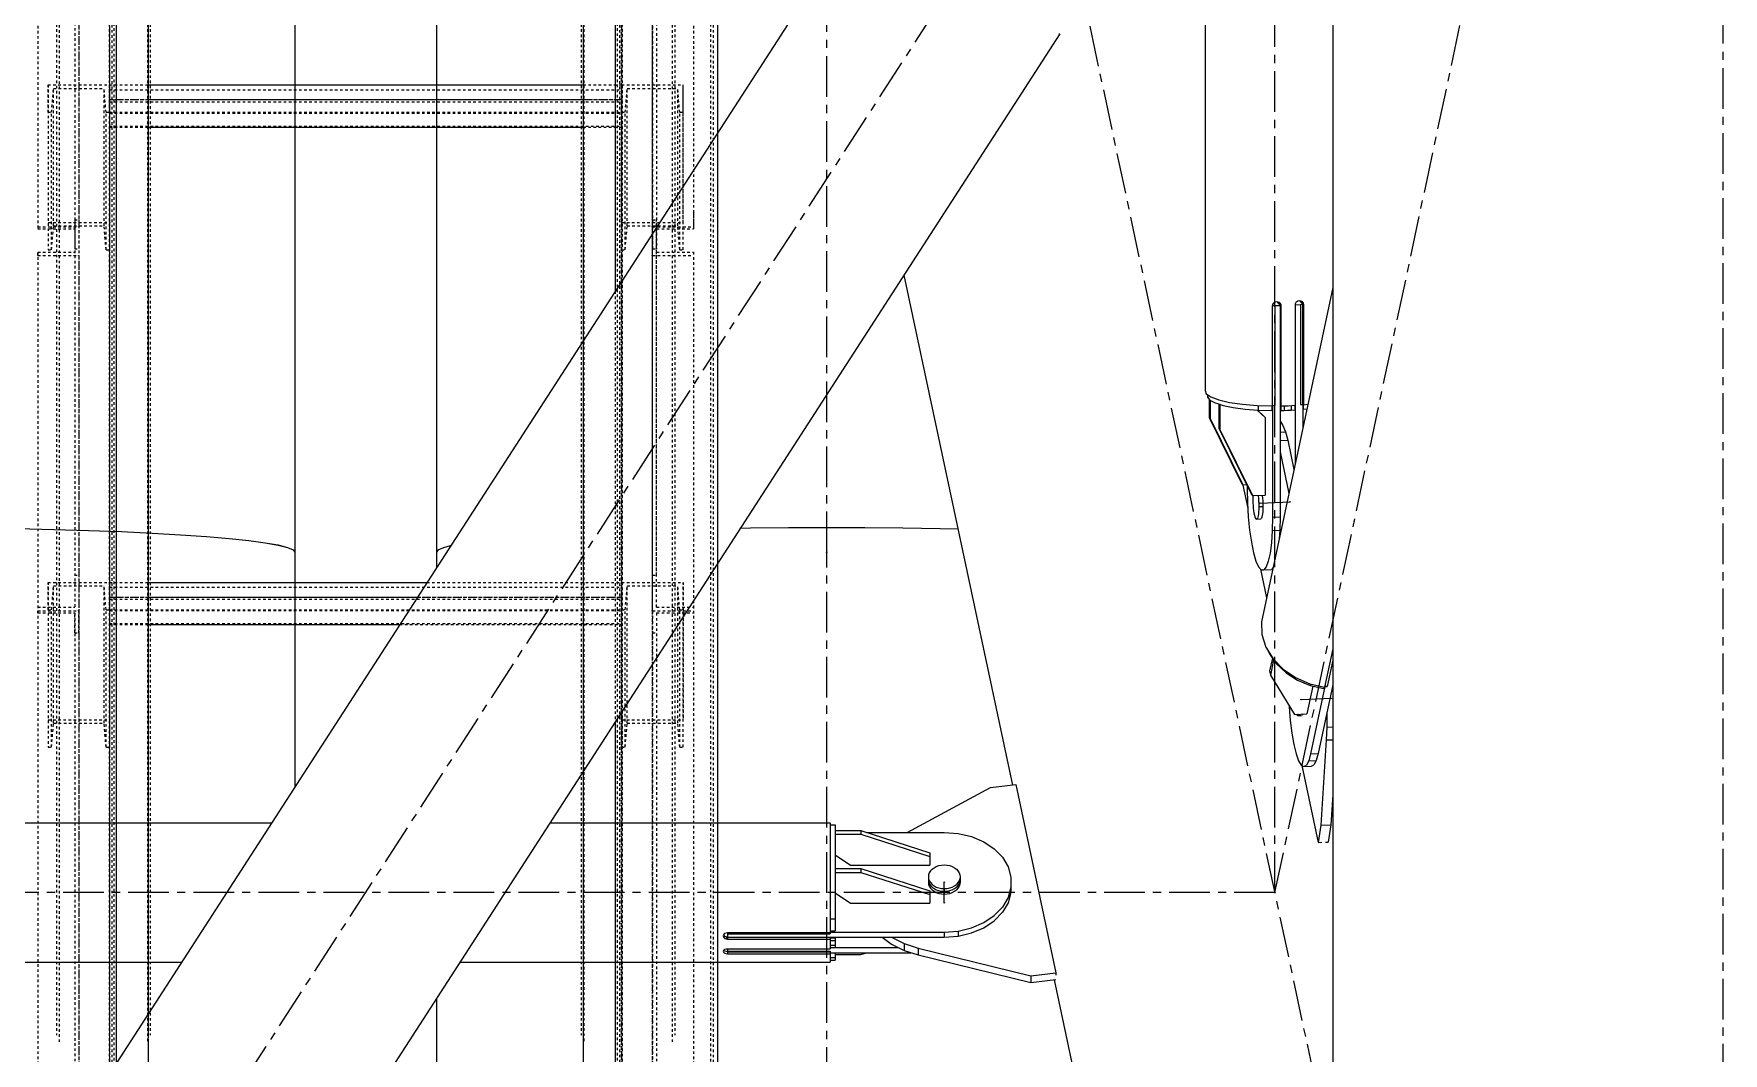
# Model space of a CAD drawing. Header units: millimetres. Extents: x 5143 to 30813, y 232 to 21408.
# Drawn here: x 23100.2 to 23430, y 2998.9 to 3197.9 of the extents above; entities that cross this region are included whole.
import ezdxf

# ---------------------------------------------------------------- set-up
doc = ezdxf.new("R2010")
doc.units = ezdxf.units.MM
doc.header["$LTSCALE"] = 0.25
for name, pattern in [('CENTER', [50.8, 31.75, -6.35, 6.35, -6.35]), ('XKITLINE00', [0]), ('XKITLINE02', [4, 2, -2]), ('XKITLINE03', [6, 3, -1, 1, -1])]:
    doc.linetypes.add(name, pattern=pattern)

msp = doc.modelspace()

# ---------------------------------------------------------------- linework, layer by layer
at = {"color": 8, "linetype": 'CENTER'}
for p, q in [((23255, 3096.7), (23255, 4763.35)), ((23430, 2357.78), (23430, 3985.69)), ((23342.5, 3030.27), (23342.5, 3850.27)), ((22900, 2620.27), (23430, 3440.27)), ((23430, 2620.27), (23255, 3440.27)), ((23342.5, 3030.27), (23430, 3440.27)), ((23339.55, 3106.29), (23345.44, 3106.53)), ((23255, 1442.74), (23255, 3096.7)), ((23347.61, 3067.94), (23353.51, 3068.18)), ((23277.94, 3028.27), (23277.94, 3032.28)), ((23342.5, 3030.27), (22987.5, 3030.27))]:
    msp.add_line(p, q, dxfattribs=at)
at = {"color": 3, "linetype": 'XKITLINE02'}
for p, q in [((23122.41, 4187.77), (23122.41, 3000.84)), ((23122.94, 4187.77), (23122.94, 3002.41)), ((23207.04, 4187.77), (23207.04, 3002.41)), ((23207.57, 4187.77), (23207.57, 3000.84)), ((23104.64, 4168.77), (23104.64, 3002.41)), ((23225.34, 4168.77), (23225.34, 3002.41)), ((23105.17, 4166.61), (23105.17, 3000.84)), ((23224.81, 4166.61), (23224.81, 3000.84)), ((23115.02, 4010.31), (23115.02, 2304.77)), ((23122.52, 4010.31), (23122.52, 2304.77)), ((23207.47, 4010.11), (23207.47, 2304.77)), ((23214.97, 4010.31), (23214.97, 2597.45)), ((23115.87, 4009.98), (23115.87, 2305.1)), ((23214.12, 4009.98), (23214.12, 2597.45)), ((23122.52, 4005.73), (23122.52, 2597.45)), ((23207.47, 4005.52), (23207.47, 2597.45)), ((23114.92, 3997.81), (23114.92, 2298.3)), ((23115.45, 3998.62), (23115.45, 2299.1)), ((23213.68, 3998.62), (23213.68, 2597.45)), ((23214.53, 3998.62), (23214.52, 2299.1)), ((23215.06, 3997.81), (23215.06, 2298.3)), ((23232.3, 3997.81), (23232.29, 2298.3)), ((23232.83, 3998.62), (23232.82, 2299.1)), ((23116.3, 3967.65), (23116.3, 2597.45)), ((23233.68, 3786.04), (23233.68, 2597.45)), ((23101, 3279.46), (23101, 3159.81)), ((23108.2, 3279.02), (23108.2, 3155.92)), ((23109, 3279.46), (23109, 3155.92)), ((23220.98, 3279.46), (23220.98, 3155.92)), ((23221.78, 3279.02), (23221.78, 3155.92)), ((23228.98, 3279.46), (23228.98, 3159.81)), ((23103, 3182.57), (23103, 3187.91)), ((23103, 3187.91), (23115, 3187.91)), ((23103, 3187.91), (23103, 3155.75)), ((23103.68, 3182.57), (23104.07, 3187.23)), ((23104.07, 3187.23), (23113.94, 3187.23)), ((23104.07, 3160.41), (23104.07, 3187.23)), ((23114.32, 3182.57), (23113.94, 3187.23)), ((23113.94, 3160.41), (23113.94, 3187.23)), ((23115, 3187.91), (23115, 3179.7)), ((23115, 3187.91), (23122.52, 3187.91)), ((23115, 3182.57), (23115, 3187.91)), ((23115, 3187.91), (23115, 3155.75)), ((23115, 3186.97), (23214.98, 3186.97)), ((23207.47, 3187.91), (23214.98, 3187.91)), ((23214.98, 3187.91), (23214.98, 3179.7)), ((23214.98, 3161.09), (23214.98, 3187.91)), ((23214.98, 3182.57), (23214.98, 3187.91)), ((23214.98, 3187.91), (23226.98, 3187.91)), ((23215.66, 3182.57), (23216.05, 3187.23)), ((23216.05, 3160.41), (23216.05, 3187.23)), ((23216.05, 3187.23), (23225.92, 3187.23)), ((23225.92, 3160.41), (23225.92, 3187.23)), ((23226.3, 3182.57), (23225.92, 3187.23)), ((23226.98, 3161.09), (23226.98, 3187.91)), ((23226.98, 3182.57), (23226.98, 3187.91)), ((23103, 3182.57), (23103.68, 3182.57)), ((23103.68, 3155.75), (23103.68, 3182.57)), ((23114.32, 3182.57), (23115, 3182.57)), ((23114.32, 3155.75), (23114.32, 3182.57)), ((23115, 3185.04), (23122.52, 3185.04)), ((23115, 3184.61), (23214.98, 3184.61)), ((23115, 3182.57), (23214.98, 3182.57)), ((23115, 3182.41), (23214.98, 3182.41)), ((23207.47, 3185.04), (23214.98, 3185.04)), ((23214.98, 3155.75), (23214.98, 3182.57)), ((23214.98, 3182.57), (23215.66, 3182.57)), ((23215.66, 3155.75), (23215.66, 3182.57)), ((23226.3, 3155.75), (23226.3, 3182.57)), ((23226.3, 3182.57), (23226.98, 3182.57)), ((23226.98, 3155.75), (23226.98, 3182.57)), ((23115, 3179.86), (23214.98, 3179.86)), ((23115, 3179.7), (23122.52, 3179.7)), ((23207.47, 3179.7), (23214.98, 3179.7)), ((23233.68, 3178.57), (23233.68, 3094.5)), ((23228.98, 3162.86), (23228.98, 3159.81)), ((23101, 3160.24), (23109, 3160.24)), ((23101, 3159.81), (23108.2, 3159.81)), ((23103, 3161.09), (23115, 3161.09)), ((23103.68, 3155.75), (23104.07, 3160.41)), ((23104.07, 3160.41), (23113.94, 3160.41)), ((23108.2, 3161.57), (23109, 3161.57)), ((23108.2, 3161.57), (23108.2, 3155.29)), ((23108.2, 3161.57), (23108.2, 3085.97)), ((23109, 3161.57), (23109, 3154.6)), ((23109, 3161.57), (23109, 3085.27)), ((23114.32, 3155.75), (23113.94, 3160.41)), ((23214.98, 3155.75), (23214.98, 3161.09)), ((23214.98, 3161.09), (23226.98, 3161.09)), ((23215.66, 3155.75), (23216.05, 3160.41)), ((23216.05, 3160.41), (23225.92, 3160.41)), ((23220.98, 3092.24), (23220.98, 3161.57)), ((23220.98, 3154.6), (23220.98, 3161.57)), ((23220.98, 3161.57), (23221.78, 3161.57)), ((23220.98, 3160.24), (23220.98, 3155.92)), ((23220.98, 3160.24), (23228.98, 3160.24)), ((23221.78, 3092.24), (23221.78, 3161.57)), ((23221.78, 3155.29), (23221.78, 3161.57)), ((23221.78, 3155.92), (23221.78, 3159.81)), ((23221.78, 3159.81), (23228.98, 3159.81)), ((23226.3, 3155.75), (23225.92, 3160.41)), ((23226.98, 3155.75), (23226.98, 3161.09)), ((23101, 3155.29), (23108.2, 3155.29)), ((23101, 3154.6), (23101, 3155.29)), ((23101, 3155.29), (23101, 3085.27)), ((23101, 3154.6), (23109, 3154.6)), ((23103, 3155.75), (23103.68, 3155.75)), ((23108.2, 3155.92), (23109, 3155.92)), ((23114.32, 3155.75), (23115, 3155.75)), ((23214.98, 3155.75), (23215.66, 3155.75)), ((23220.98, 3155.92), (23221.78, 3155.92)), ((23220.98, 3085.27), (23220.98, 3154.6)), ((23220.98, 3154.6), (23228.98, 3154.6)), ((23221.78, 3085.97), (23221.78, 3155.29)), ((23221.78, 3155.29), (23228.98, 3155.29)), ((23226.3, 3155.75), (23226.98, 3155.75)), ((23228.98, 3155.29), (23228.98, 3085.97)), ((23213.68, 3147.63), (23213.68, 3063.56)), ((23207.47, 3138.02), (23207.47, 3053.95)), ((23103, 3085.48), (23103, 3090.82)), ((23103, 3090.82), (23115, 3090.82)), ((23103, 3090.82), (23103, 3058.66)), ((23103.68, 3085.48), (23104.07, 3090.14)), ((23104.07, 3090.14), (23113.94, 3090.14)), ((23104.07, 3063.32), (23104.07, 3090.14)), ((23108.2, 3092.24), (23109, 3092.24)), ((23114.32, 3085.48), (23113.94, 3090.14)), ((23113.94, 3063.32), (23113.94, 3090.14)), ((23115, 3090.82), (23115, 3082.6)), ((23115, 3090.82), (23122.52, 3090.82)), ((23115, 3085.48), (23115, 3090.82)), ((23115, 3090.82), (23115, 3058.66)), ((23176.96, 3090.82), (23214.98, 3090.82)), ((23214.98, 3090.82), (23214.98, 3082.6)), ((23214.98, 3065.58), (23214.98, 3090.82)), ((23214.98, 3085.48), (23214.98, 3090.82)), ((23214.98, 3090.82), (23226.98, 3090.82)), ((23215.66, 3085.48), (23216.05, 3090.14)), ((23216.05, 3063.32), (23216.05, 3090.14)), ((23216.05, 3090.14), (23225.92, 3090.14)), ((23220.98, 3085.27), (23220.98, 3092.24)), ((23220.98, 3092.24), (23221.78, 3092.24)), ((23221.78, 3085.97), (23221.78, 3092.24)), ((23225.92, 3063.32), (23225.92, 3090.14)), ((23226.3, 3085.48), (23225.92, 3090.14)), ((23226.98, 3090.82), (23226.98, 3064)), ((23226.98, 3085.48), (23226.98, 3090.82)), ((23115, 3089.88), (23214.98, 3089.88)), ((23115, 3087.94), (23122.52, 3087.94)), ((23115, 3087.52), (23214.98, 3087.52)), ((23175.1, 3087.94), (23214.98, 3087.94)), ((23228.98, 3087.24), (23228.98, 3085.27)), ((23101, 3085.97), (23108.2, 3085.97)), ((23101, 3085.27), (23109, 3085.27)), ((23101, 3084.84), (23101, 3085.27)), ((23101, 3085.27), (23109, 3085.27)), ((23101, 3085.27), (23101, 2965.62)), ((23101, 3084.84), (23108.2, 3084.84)), ((23103, 3085.48), (23103.68, 3085.48)), ((23103.68, 3058.66), (23103.68, 3085.48)), ((23108.2, 3080.96), (23108.2, 3084.84)), ((23108.2, 3084.84), (23108.2, 2961.74)), ((23109, 3080.96), (23109, 3085.27)), ((23109, 3085.27), (23109, 2961.74)), ((23114.32, 3085.48), (23115, 3085.48)), ((23114.32, 3058.66), (23114.32, 3085.48)), ((23115, 3085.48), (23214.98, 3085.48)), ((23115, 3085.31), (23214.98, 3085.31)), ((23214.98, 3058.66), (23214.98, 3085.48)), ((23214.98, 3085.48), (23215.66, 3085.48)), ((23215.66, 3058.66), (23215.66, 3085.48)), ((23220.98, 3085.27), (23228.98, 3085.27)), ((23220.98, 3085.27), (23220.98, 2961.74)), ((23220.98, 3085.27), (23228.98, 3085.27)), ((23221.78, 3085.97), (23228.98, 3085.97)), ((23221.78, 3084.84), (23221.78, 2961.74)), ((23221.78, 3084.84), (23228.98, 3084.84)), ((23226.3, 3058.66), (23226.3, 3085.48)), ((23226.3, 3085.48), (23226.98, 3085.48)), ((23226.98, 3058.66), (23226.98, 3085.48)), ((23228.98, 3085.27), (23228.98, 2965.62)), ((23108.2, 3080.96), (23109, 3080.96)), ((23115, 3082.77), (23214.98, 3082.77)), ((23115, 3082.6), (23122.52, 3082.6)), ((23171.65, 3082.6), (23214.98, 3082.6)), ((23220.98, 3080.96), (23221.78, 3080.96)), ((23103, 3064), (23115, 3064)), ((23214.98, 3065.58), (23214.98, 3058.66)), ((23214.98, 3064), (23226.98, 3064)), ((23226.98, 3058.66), (23226.98, 3064)), ((23103.68, 3058.66), (23104.07, 3063.32)), ((23104.07, 3063.32), (23113.94, 3063.32)), ((23114.32, 3058.66), (23113.94, 3063.32)), ((23215.66, 3058.66), (23216.05, 3063.32)), ((23216.05, 3063.32), (23225.92, 3063.32)), ((23226.3, 3058.66), (23225.92, 3063.32)), ((23103, 3058.66), (23103.68, 3058.66)), ((23114.32, 3058.66), (23115, 3058.66)), ((23214.98, 3058.66), (23215.66, 3058.66)), ((23226.3, 3058.66), (23226.98, 3058.66)), ((23122.52, 3006.6), (23122.52, 2922.53))]:
    msp.add_line(p, q, dxfattribs=at)
at = {"color": 1, "linetype": 'XKITLINE03'}
for p, q in [((23115.02, 4010.31), (23115.02, 2309.56)), ((23214.97, 2309.56), (23214.97, 4010.31)), ((23220.97, 2292.58), (23220.98, 4000.82)), ((23109, 3279.46), (23109, 3160.24)), ((23220.98, 3160.24), (23220.98, 3279.46)), ((23115, 3187.91), (23115, 3161.09)), ((23214.98, 3161.09), (23214.98, 3187.91)), ((23115, 3185.04), (23214.98, 3185.04)), ((23109, 3154.6), (23109, 3085.27)), ((23220.98, 3085.27), (23220.98, 3154.6)), ((23115, 3090.82), (23115, 3064)), ((23214.98, 3064), (23214.98, 3090.82)), ((23115, 3087.94), (23214.98, 3087.94)), ((23109, 3085.27), (23109, 2966.06)), ((23220.98, 2966.06), (23220.98, 3085.27))]:
    msp.add_line(p, q, dxfattribs=at)
at = {"color": 7, "linetype": 'XKITLINE00'}
for p, q in [((23116.3, 3417.45), (23116.3, 2996.97)), ((23122.52, 3417.45), (23122.52, 3006.6)), ((23207.47, 3417.45), (23207.47, 3138.02)), ((23213.68, 3417.45), (23213.68, 3147.63)), ((23233.68, 3417.45), (23233.68, 3178.57)), ((23122.52, 3187.91), (23207.47, 3187.91)), ((23122.52, 3185.04), (23207.47, 3185.04)), ((23122.52, 3179.7), (23207.47, 3179.7)), ((23233.68, 3094.5), (23233.68, 2643.09)), ((23122.52, 3090.82), (23176.96, 3090.82)), ((23122.52, 3087.94), (23175.1, 3087.94)), ((23122.52, 3082.6), (23171.65, 3082.6)), ((23213.68, 3063.56), (23213.68, 2643.09)), ((23207.47, 3053.95), (23207.47, 2643.09))]:
    msp.add_line(p, q, dxfattribs=at)
at = {"color": 8, "linetype": 'XKITLINE00'}
for p, q in [((23151.2, 3417.45), (23151.2, 3096.7)), ((23178.8, 3417.45), (23178.8, 3096.7)), ((23328.85, 3240.92), (23328.85, 3128.29)), ((23262.42, 3223.04), (23029.49, 2862.66)), ((23353.8, 3225.04), (23353.8, 2655.53)), ((23300.5, 3197.89), (23067.57, 2837.5)), ((23300.36, 3197.93), (23300.36, 3197.84)), ((23300.36, 3197.84), (23300.42, 3197.83)), ((23300.42, 3197.83), (23300.5, 3197.89)), ((23270.05, 3150.78), (23291.29, 3051.26)), ((23353.8, 3148.38), (23339.86, 3083.1)), ((23342.02, 3145.04), (23341.96, 3144.78)), ((23341.96, 3144.78), (23341.96, 3125.25)), ((23341.97, 3144.84), (23341.97, 3125.35)), ((23341.98, 3144.88), (23342.47, 3144.85)), ((23342.13, 3145.27), (23342.02, 3145.04)), ((23342.13, 3145.27), (23342.31, 3145.46)), ((23342.31, 3145.46), (23342.55, 3145.58)), ((23342.47, 3144.85), (23343.5, 3144.89)), ((23342.47, 3144.85), (23342.47, 3125.31)), ((23342.55, 3145.58), (23342.81, 3145.63)), ((23342.81, 3145.63), (23343.08, 3145.59)), ((23342.84, 3145.62), (23343.5, 3144.89)), ((23343.08, 3145.59), (23343.32, 3145.48)), ((23343.32, 3145.48), (23343.5, 3145.29)), ((23343.41, 3145.38), (23343.51, 3145.19)), ((23343.5, 3145.29), (23343.63, 3145.07)), ((23343.5, 3144.89), (23343.5, 3103.58)), ((23343.51, 3145.19), (23343.63, 3145.07)), ((23343.51, 3145.19), (23343.55, 3144.94)), ((23343.55, 3144.94), (23343.67, 3144.81)), ((23343.55, 3144.94), (23343.55, 3125.4)), ((23343.63, 3145.07), (23343.67, 3144.81)), ((23343.67, 3144.81), (23343.67, 3125.28)), ((23346.46, 3145.18), (23346.42, 3144.92)), ((23346.42, 3144.92), (23346.42, 3125.39)), ((23346.44, 3145.01), (23347.47, 3145.05)), ((23346.44, 3145.01), (23346.44, 3113.92)), ((23346.57, 3145.42), (23346.46, 3145.18)), ((23346.75, 3145.62), (23346.57, 3145.42)), ((23346.75, 3145.62), (23346.98, 3145.75)), ((23346.98, 3145.75), (23347.23, 3145.81)), ((23347.23, 3145.81), (23347.49, 3145.78)), ((23347.26, 3145.81), (23347.87, 3145.13)), ((23347.47, 3145.05), (23347.87, 3145.13)), ((23347.47, 3145.05), (23347.47, 3125.52)), ((23347.49, 3145.78), (23347.71, 3145.68)), ((23347.71, 3145.68), (23347.89, 3145.51)), ((23347.8, 3145.6), (23347.89, 3145.42)), ((23347.87, 3145.13), (23347.87, 3125.59)), ((23347.89, 3145.51), (23347.99, 3145.29)), ((23347.89, 3145.42), (23347.93, 3145.17)), ((23347.93, 3145.17), (23348.05, 3145.04)), ((23347.93, 3145.17), (23347.93, 3125.64)), ((23347.99, 3145.29), (23348.05, 3145.04)), ((23348.05, 3145.04), (23348.05, 3125.5)), ((23347.87, 3130.73), (23347.93, 3130.73)), ((23328.85, 3128.29), (23329.09, 3127.63)), ((23329.09, 3127.63), (23330, 3127)), ((23329.3, 3127.49), (23329.3, 3126.96)), ((23329.3, 3126.96), (23329.81, 3126.39)), ((23329.67, 3126.54), (23329.67, 3123)), ((23329.81, 3126.39), (23330.85, 3125.85)), ((23329.86, 3126.36), (23329.86, 3122.79)), ((23330, 3127), (23331.54, 3126.44)), ((23331.54, 3126.44), (23333.62, 3125.95)), ((23343.5, 3128.66), (23343.55, 3128.6)), ((23330.85, 3125.85), (23331.74, 3125.57)), ((23331.56, 3125.63), (23331.56, 3120.89)), ((23331.74, 3125.57), (23331.75, 3125.56)), ((23331.75, 3125.56), (23331.75, 3120.68)), ((23331.75, 3125.56), (23331.77, 3125.56)), ((23331.77, 3125.56), (23332.39, 3125.37)), ((23332.39, 3125.37), (23334.35, 3124.96)), ((23333.62, 3125.95), (23336.15, 3125.59)), ((23334.35, 3124.96), (23336.65, 3124.65)), ((23336.15, 3125.59), (23339, 3125.35)), ((23336.65, 3124.65), (23339.2, 3124.45)), ((23339, 3125.35), (23341.96, 3125.25)), ((23339.05, 3124.46), (23340.59, 3123)), ((23339.09, 3124.46), (23340.4, 3123.21)), ((23339.2, 3125.34), (23339.2, 3124.45)), ((23339.2, 3124.45), (23341.88, 3124.36)), ((23340.4, 3123.21), (23340.59, 3123)), ((23341.88, 3125.25), (23341.88, 3124.36)), ((23341.97, 3125.35), (23342.47, 3125.31)), ((23341.97, 3125.35), (23342.02, 3125.3)), ((23342.02, 3125.3), (23342.47, 3125.31)), ((23342.02, 3125.3), (23342.02, 3103.52)), ((23343.5, 3125.47), (23343.61, 3125.35)), ((23343.5, 3124.49), (23343.61, 3124.37)), ((23343.55, 3125.4), (23343.67, 3125.28)), ((23343.61, 3125.35), (23343.61, 3124.37)), ((23343.61, 3124.37), (23344.3, 3124.38)), ((23343.67, 3125.28), (23345.07, 3125.3)), ((23344.3, 3125.29), (23344.3, 3124.38)), ((23344.3, 3124.38), (23345, 3124.41)), ((23345, 3124.41), (23345.68, 3124.44)), ((23345.07, 3125.3), (23346.42, 3125.39)), ((23345.68, 3125.34), (23345.68, 3124.44)), ((23345.68, 3124.44), (23346.36, 3124.48)), ((23346.36, 3125.39), (23346.36, 3124.48)), ((23347.47, 3125.52), (23347.87, 3125.59)), ((23347.47, 3125.52), (23347.91, 3125.54)), ((23347.87, 3125.71), (23347.97, 3125.59)), ((23347.87, 3125.59), (23347.91, 3125.54)), ((23347.91, 3125.54), (23347.91, 3120.82)), ((23347.91, 3124.68), (23347.97, 3124.61)), ((23347.93, 3125.64), (23348.05, 3125.5)), ((23347.97, 3125.59), (23347.97, 3124.61)), ((23347.97, 3124.61), (23348.74, 3124.71)), ((23348.05, 3125.5), (23348.94, 3125.62)), ((23329.67, 3123), (23329.86, 3122.79)), ((23329.67, 3123), (23336.06, 3110.08)), ((23329.86, 3122.79), (23336.24, 3109.87)), ((23331.56, 3120.89), (23331.75, 3120.68)), ((23331.56, 3120.89), (23337.94, 3107.97)), ((23331.75, 3120.68), (23338.13, 3107.76)), ((23340.59, 3123), (23340.59, 3107.86)), ((23343.5, 3122.33), (23343.54, 3122.29)), ((23343.5, 3120.14), (23344.54, 3120.19)), ((23343.54, 3122.29), (23344.05, 3121.45)), ((23344.05, 3121.45), (23344.54, 3120.19)), ((23344.54, 3120.19), (23345.01, 3118.55)), ((23343.5, 3118.49), (23345.01, 3118.55)), ((23345.01, 3118.55), (23346.21, 3112.83)), ((23343.5, 3116.32), (23345.21, 3108.16)), ((23336.06, 3110.08), (23336.24, 3109.87)), ((23336.24, 3109.87), (23336.99, 3109.9)), ((23336.25, 3109.86), (23336.24, 3109.81)), ((23336.24, 3109.81), (23337.19, 3105.31)), ((23337.08, 3109.72), (23337.08, 3109.06)), ((23337.08, 3109.06), (23337.13, 3106.34)), ((23337.94, 3107.97), (23338.13, 3107.76)), ((23338.13, 3107.76), (23340.59, 3107.86)), ((23338.19, 3107.43), (23338.18, 3106.91)), ((23338.18, 3106.91), (23338.19, 3106.37)), ((23338.21, 3107.76), (23338.19, 3107.43)), ((23339.2, 3107.8), (23339.21, 3107.7)), ((23339.21, 3107.7), (23339.27, 3107.2)), ((23339.27, 3107.2), (23339.31, 3106.67)), ((23339.31, 3106.67), (23339.34, 3106.13)), ((23339.98, 3107.83), (23340, 3107.73)), ((23340, 3107.73), (23340.06, 3107.23)), ((23340.06, 3107.23), (23340.1, 3106.71)), ((23340.1, 3106.71), (23340.13, 3106.17)), ((23337.13, 3106.34), (23337.29, 3103.61)), ((23337.29, 3103.61), (23337.55, 3101.01)), ((23338.19, 3106.37), (23338.21, 3105.83)), ((23338.21, 3105.83), (23338.26, 3105.31)), ((23338.26, 3105.31), (23338.32, 3104.81)), ((23338.32, 3104.81), (23338.39, 3104.36)), ((23338.39, 3104.36), (23338.47, 3103.96)), ((23338.47, 3103.96), (23338.56, 3103.63)), ((23338.56, 3103.63), (23338.66, 3103.39)), ((23338.66, 3103.39), (23338.76, 3103.23)), ((23338.76, 3103.23), (23338.87, 3103.16)), ((23339.06, 3103.31), (23338.96, 3103.19)), ((23339.14, 3103.51), (23339.06, 3103.31)), ((23339.21, 3103.81), (23339.14, 3103.51)), ((23339.27, 3104.17), (23339.21, 3103.81)), ((23339.31, 3104.6), (23339.27, 3104.17)), ((23339.34, 3105.08), (23339.31, 3104.6)), ((23339.34, 3106.13), (23339.35, 3105.6)), ((23339.35, 3105.6), (23339.34, 3105.08)), ((23339.35, 3105.6), (23340.13, 3105.63)), ((23339.65, 3103.19), (23339.75, 3103.22)), ((23339.84, 3103.34), (23339.75, 3103.22)), ((23339.93, 3103.55), (23339.84, 3103.34)), ((23340, 3103.84), (23339.93, 3103.55)), ((23340.06, 3104.21), (23340, 3103.84)), ((23340.1, 3104.64), (23340.06, 3104.21)), ((23340.13, 3105.12), (23340.1, 3104.64)), ((23340.13, 3106.17), (23340.13, 3105.63)), ((23340.13, 3105.63), (23340.13, 3105.12)), ((23342.02, 3103.52), (23341.97, 3100.92)), ((23342.02, 3103.52), (23343.5, 3103.58)), ((23343.5, 3103.58), (23343.44, 3100.98)), ((23097.12, 3101.32), (23104.16, 3101.16)), ((23104.16, 3101.16), (23110.92, 3100.96)), ((23110.92, 3100.96), (23117.33, 3100.72)), ((23117.33, 3100.72), (23123.34, 3100.43)), ((23123.34, 3100.43), (23128.88, 3100.12)), ((23123.34, 3100.43), (23128.88, 3100.12)), ((23128.88, 3100.12), (23133.9, 3099.77)), ((23128.88, 3100.12), (23133.9, 3099.77)), ((23238.14, 3101.41), (23240.13, 3101.44)), ((23240.13, 3101.44), (23247.53, 3101.51)), ((23247.53, 3101.51), (23255, 3101.53)), ((23255, 3101.53), (23262.46, 3101.51)), ((23262.46, 3101.51), (23269.86, 3101.44)), ((23269.86, 3101.44), (23277.12, 3101.32)), ((23277.12, 3101.32), (23280.62, 3101.24)), ((23337.55, 3101.01), (23337.89, 3098.63)), ((23338.87, 3103.16), (23339.65, 3103.19)), ((23338.87, 3103.16), (23338.96, 3103.19)), ((23341.97, 3100.92), (23341.81, 3098.55)), ((23341.97, 3100.92), (23343.44, 3100.98)), ((23343.44, 3100.98), (23343.33, 3099.34)), ((23133.9, 3099.77), (23138.35, 3099.39)), ((23133.9, 3099.77), (23138.35, 3099.38)), ((23138.35, 3099.39), (23142.2, 3098.98)), ((23138.35, 3099.38), (23142.2, 3098.98)), ((23142.2, 3098.98), (23145.39, 3098.55)), ((23142.2, 3098.98), (23145.39, 3098.55)), ((23145.39, 3098.55), (23147.91, 3098.11)), ((23145.39, 3098.55), (23147.91, 3098.1)), ((23147.91, 3098.11), (23149.73, 3097.65)), ((23147.91, 3098.1), (23149.73, 3097.65)), ((23149.73, 3097.65), (23150.83, 3097.18)), ((23149.73, 3097.65), (23150.83, 3097.18)), ((23150.83, 3097.18), (23151.2, 3096.7)), ((23150.83, 3097.18), (23151.2, 3096.7)), ((23151.2, 3096.7), (23151.2, 3050.96)), ((23179.16, 3097.18), (23178.8, 3096.7)), ((23179.16, 3097.18), (23178.8, 3096.7)), ((23178.8, 3096.7), (23178.8, 3093.66)), ((23179.16, 3097.18), (23180.26, 3097.65)), ((23179.16, 3097.18), (23180.26, 3097.65)), ((23180.26, 3097.65), (23181.59, 3097.98)), ((23180.26, 3097.65), (23181.59, 3097.98)), ((23337.89, 3098.63), (23338.31, 3096.59)), ((23341.81, 3098.55), (23341.55, 3096.53)), ((23338.31, 3096.59), (23338.79, 3094.98)), ((23338.79, 3094.98), (23339.29, 3093.85)), ((23339.29, 3093.85), (23339.81, 3093.27)), ((23339.7, 3093.4), (23340.87, 3087.81)), ((23340.79, 3093.82), (23340.31, 3093.26)), ((23340.31, 3093.26), (23341.79, 3093.33)), ((23341.2, 3094.93), (23340.79, 3093.82)), ((23341.55, 3096.53), (23341.2, 3094.93)), ((23342.13, 3093.74), (23341.79, 3093.33)), ((23339.81, 3093.27), (23340.31, 3093.26)), ((23339.86, 3083.1), (23339.96, 3080.63)), ((23339.96, 3080.63), (23340.72, 3078.19)), ((23340.72, 3078.19), (23342.12, 3075.9)), ((23341.05, 3077.65), (23341.4, 3076.84)), ((23341.4, 3076.84), (23342.22, 3075.71)), ((23353.8, 3077.86), (23352.19, 3070.33)), ((23341.99, 3076.03), (23341.46, 3073.53)), ((23342.23, 3075.67), (23341.6, 3072.73)), ((23342.12, 3075.9), (23344.08, 3073.88)), ((23342.22, 3075.71), (23342.23, 3075.67)), ((23342.23, 3075.69), (23342.82, 3074.88)), ((23342.23, 3075.67), (23342.25, 3075.67)), ((23342.82, 3074.88), (23344.67, 3073.15)), ((23344.08, 3073.88), (23346.51, 3072.22)), ((23353.8, 3075.61), (23352.71, 3070.51)), ((23341.46, 3073.53), (23341.6, 3072.73)), ((23341.6, 3072.73), (23346.29, 3065.05)), ((23344.67, 3073.15), (23346.88, 3071.74)), ((23346.51, 3072.22), (23349.28, 3071.02)), ((23346.88, 3071.74), (23349.36, 3070.7)), ((23349.9, 3070.57), (23348.74, 3065.15)), ((23349.28, 3071.02), (23352.19, 3070.33)), ((23349.42, 3070.98), (23349.36, 3070.7)), ((23349.36, 3070.7), (23352.01, 3070.07)), ((23352.26, 3070.49), (23349.46, 3057.36)), ((23353.8, 3070.83), (23350.93, 3057.42)), ((23352.07, 3070.36), (23352.01, 3070.07)), ((23352.24, 3070.59), (23352.26, 3070.49)), ((23352.26, 3070.68), (23352.71, 3070.51)), ((23352.26, 3070.49), (23352.71, 3070.51)), ((23353.8, 3070.27), (23353.72, 3069.9)), ((23353.79, 3070.8), (23353.8, 3070.76)), ((23353.66, 3070.21), (23353.72, 3069.9)), ((23353.72, 3069.9), (23353.8, 3069.9)), ((23345.26, 3066.73), (23345.27, 3066.55)), ((23345.27, 3066.55), (23345.48, 3063.88)), ((23345.48, 3063.88), (23345.78, 3061.38)), ((23346.29, 3065.05), (23348.74, 3065.15)), ((23346.72, 3065.06), (23346.81, 3064.9)), ((23346.81, 3064.9), (23346.91, 3064.82)), ((23346.91, 3064.82), (23347.7, 3064.85)), ((23346.91, 3064.82), (23347.01, 3064.83)), ((23347.11, 3064.93), (23347.01, 3064.83)), ((23347.17, 3065.08), (23347.11, 3064.93)), ((23347.89, 3064.97), (23347.8, 3064.86)), ((23347.96, 3065.12), (23347.89, 3064.97)), ((23352.65, 3065.2), (23352.63, 3062.54)), ((23352.65, 3065.45), (23352.65, 3065.2)), ((23345.78, 3061.38), (23346.17, 3059.17)), ((23352.63, 3062.54), (23352.52, 3060.05)), ((23352.63, 3062.54), (23353.8, 3062.59)), ((23346.17, 3059.17), (23346.62, 3057.34)), ((23346.62, 3057.34), (23347.11, 3055.98)), ((23349.46, 3057.36), (23349.08, 3055.99)), ((23349.46, 3057.36), (23350.93, 3057.42)), ((23350.93, 3057.42), (23350.55, 3056.05)), ((23352.52, 3060.05), (23351.46, 3043.43)), ((23352.52, 3060.05), (23353.8, 3060.1)), ((23347.11, 3055.98), (23347.63, 3055.13)), ((23347.63, 3055.13), (23348.14, 3054.85)), ((23347.76, 3055.06), (23350.92, 3040.04)), ((23348.14, 3054.85), (23348.63, 3055.14)), ((23348.14, 3054.85), (23349.61, 3054.91)), ((23349.08, 3055.99), (23348.63, 3055.14)), ((23349.08, 3055.99), (23350.55, 3056.05)), ((23349.61, 3054.91), (23350.1, 3055.2)), ((23350.55, 3056.05), (23350.1, 3055.2)), ((23270.72, 3042.02), (23286.97, 3050.75)), ((23286.97, 3050.75), (23291.91, 3051.34)), ((23291.91, 3051.34), (23299.75, 3014.62)), ((23353.8, 3049.34), (23353.42, 3043.51)), ((23074.35, 3043.9), (23146.63, 3043.9)), ((23200.97, 3043.9), (23255.64, 3043.9)), ((23255.64, 3043.9), (23255.64, 3022.47)), ((23255.64, 3043.48), (23256.64, 3043.48)), ((23256.64, 3043.48), (23256.64, 3042.39)), ((23256.64, 3042.39), (23261.64, 3042.39)), ((23256.64, 3042.39), (23256.64, 3042.35)), ((23256.64, 3042.35), (23256.64, 3034.24)), ((23256.64, 3041.65), (23261.64, 3041.65)), ((23261.64, 3042.39), (23275.14, 3038.04)), ((23261.64, 3042.39), (23261.64, 3041.65)), ((23261.64, 3041.65), (23275.14, 3037.3)), ((23262.78, 3042.02), (23277.94, 3042.02)), ((23277.94, 3042.02), (23280.66, 3041.81)), ((23280.66, 3041.81), (23283.27, 3041.18)), ((23283.27, 3041.18), (23285.64, 3040.16)), ((23351.46, 3043.43), (23350.92, 3040.04)), ((23351.46, 3043.43), (23353.42, 3043.51)), ((23353.42, 3043.51), (23352.88, 3040.12)), ((23256.64, 3037.63), (23259.64, 3035.63)), ((23275.14, 3038.04), (23275.14, 3035.63)), ((23285.64, 3040.16), (23287.67, 3038.8)), ((23287.67, 3038.8), (23289.28, 3037.15)), ((23350.92, 3040.04), (23351.67, 3040.07)), ((23352.38, 3040.1), (23352.88, 3040.12)), ((23256.64, 3034.95), (23261.64, 3034.95)), ((23256.64, 3034.24), (23256.64, 3034.21)), ((23256.64, 3034.21), (23261.64, 3034.21)), ((23256.64, 3034.21), (23256.64, 3034.2)), ((23256.64, 3034.2), (23256.64, 3022.77)), ((23259.64, 3035.63), (23275.14, 3035.63)), ((23261.64, 3034.95), (23275.14, 3030.61)), ((23261.64, 3034.95), (23261.64, 3034.21)), ((23261.64, 3034.21), (23275.14, 3029.86)), ((23275.02, 3034.14), (23274.88, 3033.75)), ((23275.25, 3034.5), (23275.02, 3034.14)), ((23275.56, 3034.83), (23275.25, 3034.5)), ((23275.56, 3034.83), (23275.94, 3035.12)), ((23275.94, 3035.12), (23276.39, 3035.35)), ((23276.39, 3035.35), (23276.88, 3035.52)), ((23276.88, 3035.52), (23277.4, 3035.62)), ((23277.4, 3035.62), (23277.94, 3035.66)), ((23277.94, 3035.66), (23278.48, 3035.62)), ((23278.48, 3035.62), (23279, 3035.52)), ((23279, 3035.52), (23279.49, 3035.35)), ((23279.49, 3035.35), (23279.93, 3035.12)), ((23279.93, 3035.12), (23280.31, 3034.83)), ((23280.31, 3034.83), (23280.62, 3034.5)), ((23280.62, 3034.5), (23280.85, 3034.14)), ((23280.85, 3034.14), (23280.99, 3033.75)), ((23289.28, 3037.15), (23290.4, 3035.29)), ((23290.4, 3035.29), (23290.97, 3033.3)), ((23274.88, 3033.75), (23274.84, 3033.35)), ((23274.84, 3033.35), (23274.88, 3032.95)), ((23274.84, 3033.35), (23274.84, 3032.82)), ((23274.84, 3032.82), (23274.88, 3032.42)), ((23274.84, 3032.82), (23274.84, 3032.28)), ((23274.84, 3032.82), (23274.88, 3032.42)), ((23274.84, 3032.28), (23274.88, 3031.88)), ((23274.88, 3032.95), (23275.02, 3032.56)), ((23274.88, 3032.42), (23275.02, 3032.03)), ((23274.88, 3032.42), (23275.02, 3032.03)), ((23274.88, 3031.88), (23275.02, 3031.49)), ((23275.02, 3032.56), (23275.25, 3032.2)), ((23275.02, 3032.03), (23275.25, 3031.66)), ((23275.02, 3032.03), (23275.25, 3031.66)), ((23275.02, 3031.49), (23275.25, 3031.13)), ((23275.25, 3032.2), (23275.56, 3031.87)), ((23275.25, 3031.66), (23275.56, 3031.33)), ((23275.25, 3031.66), (23275.56, 3031.33)), ((23275.25, 3031.13), (23275.56, 3030.8)), ((23275.56, 3031.87), (23275.94, 3031.59)), ((23275.56, 3031.33), (23275.94, 3031.05)), ((23275.56, 3031.33), (23275.94, 3031.05)), ((23275.56, 3030.8), (23275.94, 3030.52)), ((23275.94, 3031.59), (23276.39, 3031.35)), ((23275.94, 3031.05), (23276.39, 3030.82)), ((23275.94, 3031.05), (23276.39, 3030.82)), ((23276.39, 3031.35), (23276.88, 3031.18)), ((23276.39, 3030.82), (23276.88, 3030.65)), ((23276.39, 3030.82), (23276.88, 3030.65)), ((23276.88, 3031.18), (23277.4, 3031.08)), ((23277.4, 3031.08), (23277.94, 3031.05)), ((23277.94, 3031.05), (23278.48, 3031.08)), ((23277.94, 3031.05), (23277.94, 3030.51)), ((23278.48, 3031.08), (23279, 3031.18)), ((23279, 3031.18), (23279.49, 3031.35)), ((23279, 3030.65), (23279.49, 3030.82)), ((23279, 3030.65), (23279.49, 3030.82)), ((23279.49, 3031.35), (23279.93, 3031.59)), ((23279.49, 3030.82), (23279.93, 3031.05)), ((23279.49, 3030.82), (23279.93, 3031.05)), ((23279.93, 3031.59), (23280.31, 3031.87)), ((23279.93, 3031.05), (23280.31, 3031.33)), ((23279.93, 3031.05), (23280.31, 3031.33)), ((23279.93, 3030.52), (23280.31, 3030.8)), ((23280.62, 3032.2), (23280.31, 3031.87)), ((23280.62, 3031.66), (23280.31, 3031.33)), ((23280.62, 3031.66), (23280.31, 3031.33)), ((23280.62, 3031.13), (23280.31, 3030.8)), ((23280.85, 3032.56), (23280.62, 3032.2)), ((23280.85, 3032.03), (23280.62, 3031.66)), ((23280.85, 3032.03), (23280.62, 3031.66)), ((23280.85, 3031.49), (23280.62, 3031.13)), ((23280.99, 3032.95), (23280.85, 3032.56)), ((23280.99, 3032.42), (23280.85, 3032.03)), ((23280.99, 3032.42), (23280.85, 3032.03)), ((23280.99, 3031.88), (23280.85, 3031.49)), ((23280.99, 3033.75), (23281.04, 3033.35)), ((23281.04, 3033.35), (23280.99, 3032.95)), ((23281.04, 3032.82), (23280.99, 3032.42)), ((23281.04, 3032.82), (23280.99, 3032.42)), ((23281.04, 3032.28), (23280.99, 3031.88)), ((23281.04, 3033.35), (23281.04, 3032.82)), ((23281.04, 3032.82), (23281.04, 3032.28)), ((23290.97, 3031.26), (23290.4, 3029.27)), ((23290.97, 3033.3), (23290.97, 3030.26)), ((23256.64, 3030.2), (23259.64, 3028.19)), ((23259.64, 3028.19), (23275.14, 3028.19)), ((23275.14, 3030.61), (23275.14, 3028.19)), ((23275.94, 3030.52), (23276.39, 3030.28)), ((23276.39, 3030.28), (23276.88, 3030.11)), ((23276.88, 3030.65), (23277.4, 3030.55)), ((23276.88, 3030.65), (23277.4, 3030.55)), ((23276.88, 3030.11), (23277.4, 3030.01)), ((23277.4, 3030.55), (23277.94, 3030.51)), ((23277.4, 3030.55), (23277.94, 3030.51)), ((23277.4, 3030.01), (23277.94, 3029.98)), ((23277.94, 3030.51), (23278.48, 3030.55)), ((23277.94, 3030.51), (23278.48, 3030.55)), ((23277.94, 3030.51), (23277.94, 3029.98)), ((23277.94, 3029.98), (23278.48, 3030.01)), ((23278.48, 3030.55), (23279, 3030.65)), ((23278.48, 3030.55), (23279, 3030.65)), ((23278.48, 3030.01), (23279, 3030.11)), ((23279, 3030.11), (23279.49, 3030.28)), ((23279.49, 3030.28), (23279.93, 3030.52)), ((23289.28, 3027.41), (23287.67, 3025.76)), ((23290.4, 3029.27), (23289.28, 3027.41)), ((23290.4, 3028.27), (23289.28, 3026.41)), ((23290.97, 3030.26), (23290.4, 3028.27)), ((23255.64, 3025.15), (23256.64, 3025.15)), ((23283.27, 3023.38), (23285.64, 3024.4)), ((23285.64, 3024.4), (23287.67, 3025.76)), ((23285.64, 3023.4), (23287.67, 3024.76)), ((23289.28, 3026.41), (23287.67, 3024.76)), ((23234.83, 3022.02), (23234.79, 3021.82)), ((23234.79, 3021.82), (23234.83, 3021.62)), ((23234.95, 3022.19), (23234.83, 3022.02)), ((23234.83, 3021.62), (23234.95, 3021.44)), ((23234.85, 3022.04), (23234.95, 3021.89)), ((23234.95, 3022.19), (23235.14, 3022.34)), ((23234.95, 3021.89), (23235.14, 3021.75)), ((23234.95, 3021.44), (23235.14, 3021.3)), ((23235.14, 3022.34), (23235.37, 3022.41)), ((23235.14, 3021.75), (23235.37, 3021.66)), ((23235.14, 3021.3), (23235.37, 3021.21)), ((23235.37, 3022.41), (23235.64, 3022.47)), ((23235.37, 3021.66), (23235.37, 3021.21)), ((23235.37, 3021.66), (23235.64, 3021.63)), ((23235.37, 3021.21), (23235.64, 3021.18)), ((23235.64, 3022.47), (23255.64, 3022.47)), ((23235.64, 3022.47), (23235.64, 3021.54)), ((23235.64, 3022.24), (23255.64, 3022.24)), ((23235.64, 3021.54), (23235.64, 3021.18)), ((23235.64, 3021.54), (23277.94, 3021.54)), ((23235.64, 3021.18), (23255.64, 3021.18)), ((23255.64, 3022.77), (23256.64, 3022.77)), ((23255.64, 3022.54), (23277.94, 3022.54)), ((23255.64, 3022.47), (23255.64, 3022.24)), ((23255.64, 3021.54), (23255.64, 3021.18)), ((23255.64, 3021.54), (23255.64, 3021.41)), ((23255.64, 3021.41), (23256.64, 3021.41)), ((23255.64, 3021.18), (23255.64, 3019.31)), ((23255.64, 3020.91), (23256.64, 3020.91)), ((23256.64, 3021.54), (23256.64, 3019.54)), ((23265.82, 3021.54), (23267.62, 3020.22)), ((23267.67, 3021.54), (23270.09, 3020.32)), ((23277.94, 3022.54), (23280.66, 3022.75)), ((23277.94, 3022.54), (23277.94, 3021.54)), ((23277.94, 3021.54), (23280.66, 3021.75)), ((23280.66, 3022.75), (23283.27, 3023.38)), ((23280.66, 3022.75), (23280.66, 3021.75)), ((23280.66, 3021.75), (23283.27, 3022.38)), ((23283.27, 3022.38), (23285.64, 3023.4)), ((23234.83, 3018.96), (23234.79, 3018.81)), ((23234.79, 3018.81), (23234.83, 3018.66)), ((23234.95, 3019.1), (23234.83, 3018.96)), ((23234.83, 3018.66), (23234.95, 3018.52)), ((23234.89, 3019.03), (23234.95, 3018.96)), ((23234.95, 3019.1), (23235.14, 3019.21)), ((23234.95, 3018.96), (23235.1, 3018.87)), ((23234.95, 3018.52), (23235.12, 3018.42)), ((23235.1, 3018.87), (23235.14, 3018.86)), ((23235.14, 3019.21), (23235.37, 3019.28)), ((23235.14, 3018.86), (23235.37, 3018.81)), ((23235.14, 3018.41), (23235.37, 3018.35)), ((23235.37, 3019.28), (23235.64, 3019.31)), ((23235.37, 3018.81), (23235.64, 3018.79)), ((23235.37, 3018.35), (23235.64, 3018.32)), ((23235.64, 3019.31), (23255.64, 3019.31)), ((23235.64, 3019.31), (23235.64, 3018.72)), ((23235.64, 3018.83), (23255.64, 3018.83)), ((23235.64, 3018.72), (23235.64, 3018.32)), ((23235.64, 3018.72), (23255.64, 3018.72)), ((23235.64, 3018.32), (23255.64, 3018.32)), ((23255.64, 3019.97), (23256.64, 3019.97)), ((23255.64, 3019.54), (23256.64, 3019.54)), ((23255.64, 3019.53), (23269, 3019.53)), ((23255.64, 3018.83), (23255.64, 3018.53)), ((23255.64, 3018.53), (23255.64, 3018.32)), ((23255.64, 3018.53), (23271.5, 3018.53)), ((23255.64, 3018.32), (23255.64, 3016.65)), ((23255.64, 3017.58), (23256.64, 3017.58)), ((23256.64, 3018.53), (23256.64, 3017.07)), ((23256.64, 3018.16), (23261.64, 3018.16)), ((23261.64, 3018.16), (23262.78, 3018.53)), ((23267.62, 3020.22), (23270.09, 3018.98)), ((23270.09, 3020.32), (23270.09, 3018.98)), ((23270.09, 3020.32), (23272.82, 3019.44)), ((23270.09, 3018.98), (23272.82, 3018.1)), ((23272.82, 3019.44), (23272.82, 3018.1)), ((23272.82, 3019.44), (23294.81, 3014.04)), ((23272.82, 3018.1), (23294.81, 3012.7)), ((23074.35, 3016.65), (23129.02, 3016.65)), ((23183.36, 3016.65), (23255.64, 3016.65)), ((23255.64, 3017.07), (23256.64, 3017.07)), ((23294.81, 3014.04), (23299.75, 3014.62)), ((23299.75, 3014.62), (23299.75, 3014.16)), ((23294.81, 3014.04), (23294.81, 3012.7)), ((23294.81, 3012.7), (23299.75, 3013.28)), ((23299.4, 3013.24), (23351.36, 2769.79)), ((23299.75, 3013.31), (23299.75, 3013.28)), ((23178.8, 3009.59), (23178.8, 2643.09))]:
    msp.add_line(p, q, dxfattribs=at)
at = {"color": 1, "linetype": 'XKITLINE00'}
for centre in [(23115, 3187.91), (23214.98, 3187.91), (23115, 3185.04), (23214.98, 3185.04), (23109, 3160.24), (23115, 3161.09), (23214.98, 3161.09), (23220.98, 3160.24), (23109, 3154.6), (23220.98, 3154.6), (23115, 3090.82), (23214.98, 3090.82), (23115, 3087.94), (23214.98, 3087.94), (23109, 3085.27), (23109, 3085.27), (23220.98, 3085.27), (23220.98, 3085.27), (23115, 3064), (23214.98, 3064)]:
    msp.add_circle(centre, 0.05, dxfattribs=at)
at = {"color": 8, "linetype": 'XKITLINE00'}
for centre in [(23345.44, 3106.53), (23339.55, 3106.29), (23255, 3096.7), (23255, 3096.7), (23347.61, 3067.94), (23353.51, 3068.18), (23277.94, 3032.28), (23277.94, 3028.27), (23342.5, 3030.27), (23342.5, 3030.27), (23342.5, 3030.27)]:
    msp.add_circle(centre, 0.05, dxfattribs=at)

doc.saveas('drawing.dxf')
